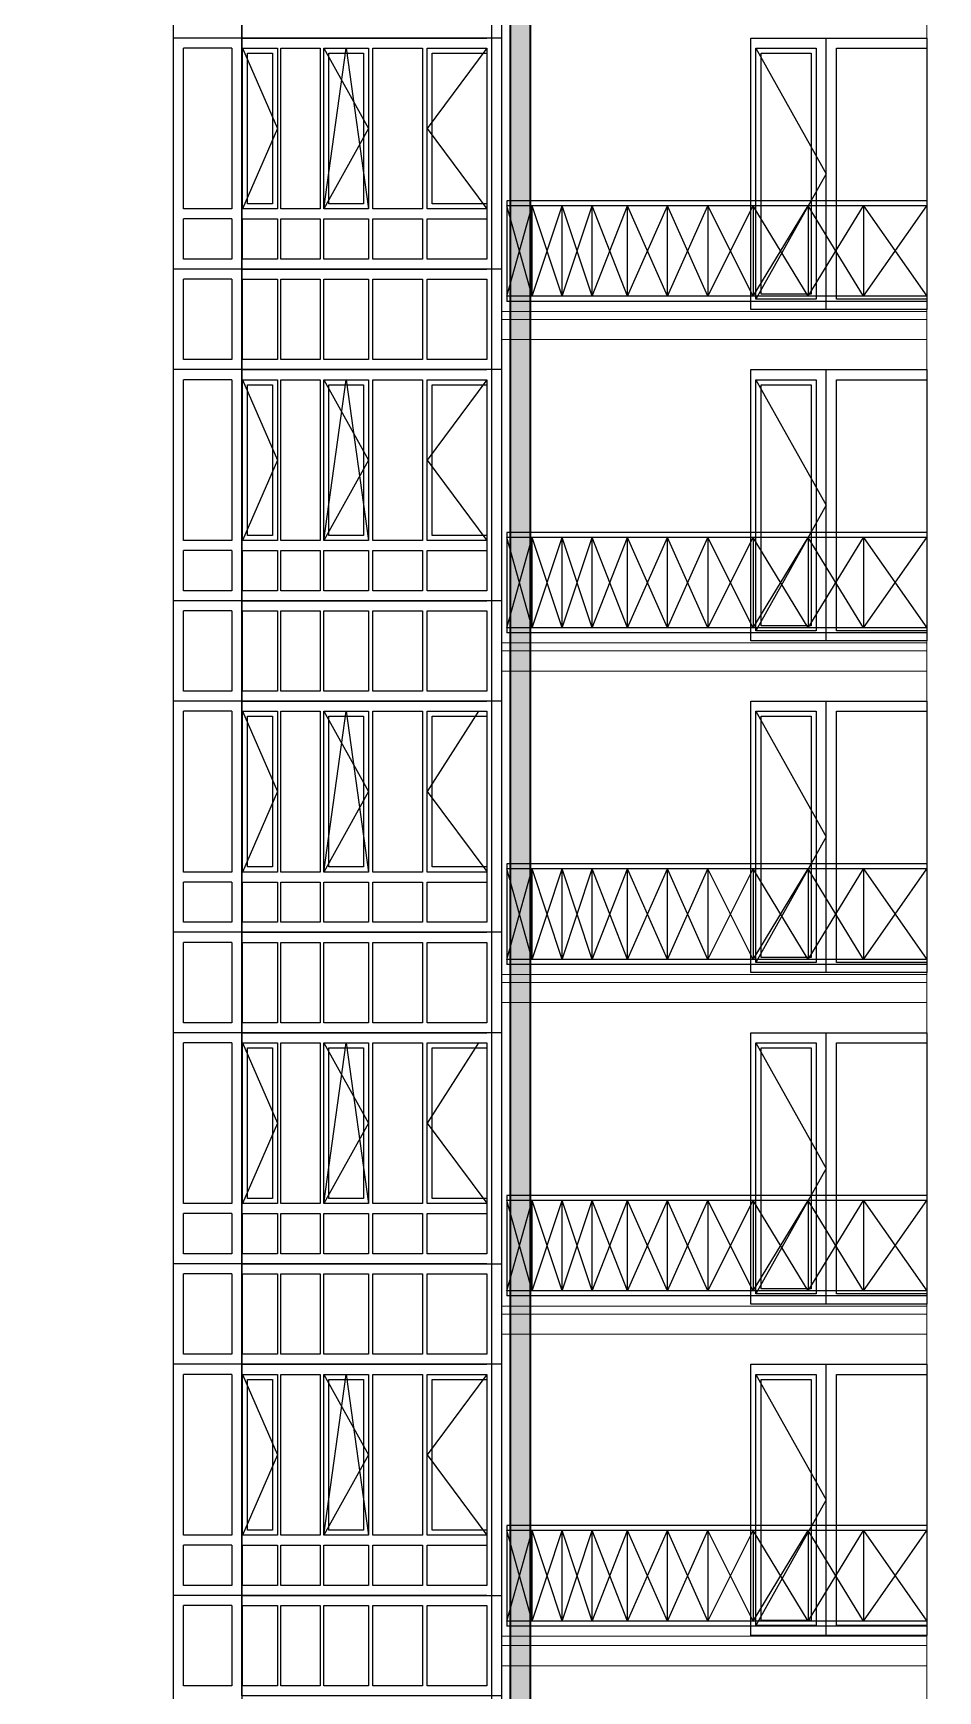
# Model space of a CAD drawing. Header units: inches. Extents: x -634 to 3638, y -6930911 to 5552.
# Drawn here: x 1440.72 to 1450.12, y 3491.61 to 3508.83 of the extents above; entities that cross this region are included whole.
import ezdxf

# ---------------------------------------------------------------- set-up
doc = ezdxf.new("R2010")
doc.units = ezdxf.units.IN
doc.header["$MEASUREMENT"] = 0
doc.linetypes.add('DASHED2', pattern=[9.525, 6.35, -3.175])
doc.layers.add('ELEV', color=134, linetype='Continuous', lineweight=18)
doc.layers.add('WALL_1', color=11, linetype='Continuous', lineweight=15)
for name, color, linetype in [('OGRAJDENIYE', 255, 'Continuous'), ('Okno', 150, 'Continuous'), ('WALL', 243, 'Continuous')]:
    doc.layers.add(name, color=color, linetype=linetype)

msp = doc.modelspace()

# ---------------------------------------------------------------- hatches: boundary and pattern name
at = {"layer": 'ELEV', "linetype": 'Continuous'}
h = msp.add_hatch(dxfattribs=at)
h.set_pattern_fill('ANSI31', color=256, scale=0.01044, style=0)
h.set_pattern_definition([(45, (1262.311104, 3366.587935), (-0.02343928418428, 0.02343928418428), [])])
edge = h.paths.add_edge_path()
edge.add_ellipse((1445.78234, 3471.96182), major_axis=(0, 6932302.83262), ratio=0.00000001506, start_angle=89.999976115149, end_angle=270.000023884851)
edge.add_line((1445.67794, 3474.85168), (1445.67794, 3528.48347))
edge.add_line((1445.67794, 3528.48347), (1445.88675, 3528.48347))
edge.add_line((1445.88675, 3528.48347), (1445.88675, 3474.85168))

# ---------------------------------------------------------------- linework, layer by layer
at = {"layer": 'ELEV', "linetype": 'Continuous', "flags": 128}
for points in [[(1445.67794, 3528.48347, 0.02088, 0.02088, 0), (1445.67794, 3474.59067, 0.02088, 0.02088, 0)], [(1445.88675, 3528.48347, 0.02088, 0.02088, 0), (1445.88675, 3474.59067, 0.02088, 0.02088, 0)]]:
    msp.add_lwpolyline(points, format="xyseb", dxfattribs=at)
at = {"layer": 'OGRAJDENIYE', "color": 7, "linetype": 'Continuous'}
for p, q in [((1450.00677, 3507.09153), (1445.64407, 3507.09153)), ((1445.64407, 3507.09153), (1445.64407, 3506.04749)), ((1450.00677, 3507.03932), (1445.64407, 3507.03932)), ((1445.90443, 3506.09969), (1445.64407, 3507.03932)), ((1445.64407, 3506.09969), (1445.90443, 3507.03932)), ((1446.21764, 3506.09969), (1445.90443, 3507.03932)), ((1445.90443, 3506.09969), (1446.21764, 3507.03932)), ((1445.90443, 3506.09969), (1445.90443, 3507.03932)), ((1446.53086, 3506.09969), (1446.21764, 3507.03932)), ((1446.21764, 3506.09969), (1446.53086, 3507.03932)), ((1446.21764, 3506.09969), (1446.21764, 3507.03932)), ((1446.89627, 3506.09969), (1446.53086, 3507.03932)), ((1446.53086, 3506.09969), (1446.89627, 3507.03932)), ((1446.53086, 3506.09969), (1446.53086, 3507.03932)), ((1447.31388, 3506.09969), (1446.89627, 3507.03932)), ((1446.89627, 3506.09969), (1447.31388, 3507.03932)), ((1446.89627, 3506.09969), (1446.89627, 3507.03932)), ((1447.7315, 3506.09969), (1447.31388, 3507.03932)), ((1447.31388, 3506.09969), (1447.7315, 3507.03932)), ((1447.31388, 3506.09969), (1447.31388, 3507.03932)), ((1448.20131, 3506.09969), (1447.7315, 3507.03932)), ((1447.7315, 3506.09969), (1448.20131, 3507.03932)), ((1447.7315, 3507.03932), (1447.7315, 3506.09969)), ((1448.77553, 3506.09969), (1448.20131, 3507.03932)), ((1448.20131, 3506.09969), (1448.77553, 3507.03932)), ((1448.20131, 3507.03932), (1448.20131, 3506.09969)), ((1448.77553, 3507.03932), (1448.77553, 3506.09969)), ((1448.77553, 3506.09969), (1449.34975, 3507.03932)), ((1449.34975, 3506.09969), (1448.77553, 3507.03932)), ((1449.34975, 3507.03932), (1449.34975, 3506.09969)), ((1449.34975, 3506.09969), (1450.00677, 3507.03932)), ((1449.34975, 3507.03932), (1450.00677, 3506.09969)), ((1450.00677, 3507.03932), (1450.00677, 3506.09969)), ((1450.00677, 3506.09969), (1445.64407, 3506.09969)), ((1450.00677, 3506.04749), (1445.64407, 3506.04749)), ((1450.00677, 3503.64621), (1445.64407, 3503.64621)), ((1445.64407, 3503.64621), (1445.64407, 3502.60217)), ((1450.00677, 3503.594), (1445.64407, 3503.594)), ((1445.90443, 3502.65437), (1445.64407, 3503.594)), ((1445.64407, 3502.65437), (1445.90443, 3503.594)), ((1446.21764, 3502.65437), (1445.90443, 3503.594)), ((1445.90443, 3502.65437), (1446.21764, 3503.594)), ((1445.90443, 3502.65437), (1445.90443, 3503.594)), ((1446.53086, 3502.65437), (1446.21764, 3503.594)), ((1446.21764, 3502.65437), (1446.53086, 3503.594)), ((1446.21764, 3502.65437), (1446.21764, 3503.594)), ((1446.89627, 3502.65437), (1446.53086, 3503.594)), ((1446.53086, 3502.65437), (1446.89627, 3503.594)), ((1446.53086, 3502.65437), (1446.53086, 3503.594)), ((1447.31388, 3502.65437), (1446.89627, 3503.594)), ((1446.89627, 3502.65437), (1447.31388, 3503.594)), ((1446.89627, 3502.65437), (1446.89627, 3503.594)), ((1447.7315, 3502.65437), (1447.31388, 3503.594)), ((1447.31388, 3502.65437), (1447.7315, 3503.594)), ((1447.31388, 3502.65437), (1447.31388, 3503.594)), ((1448.20131, 3502.65437), (1447.7315, 3503.594)), ((1447.7315, 3502.65437), (1448.20131, 3503.594)), ((1447.7315, 3503.594), (1447.7315, 3502.65437)), ((1448.77553, 3502.65437), (1448.20131, 3503.594)), ((1448.20131, 3502.65437), (1448.77553, 3503.594)), ((1448.20131, 3503.594), (1448.20131, 3502.65437)), ((1448.77553, 3503.594), (1448.77553, 3502.65437)), ((1448.77553, 3502.65437), (1449.34975, 3503.594)), ((1449.34975, 3502.65437), (1448.77553, 3503.594)), ((1449.34975, 3503.594), (1449.34975, 3502.65437)), ((1449.34975, 3502.65437), (1450.00677, 3503.594)), ((1449.34975, 3503.594), (1450.00677, 3502.65437)), ((1450.00677, 3503.594), (1450.00677, 3502.65437)), ((1450.00677, 3502.65437), (1445.64407, 3502.65437)), ((1450.00677, 3502.60217), (1445.64407, 3502.60217)), ((1450.00677, 3500.20089), (1445.64407, 3500.20089)), ((1445.64407, 3500.20089), (1445.64407, 3499.15685)), ((1450.00677, 3500.14868), (1445.64407, 3500.14868)), ((1445.90443, 3499.20905), (1445.64407, 3500.14868)), ((1445.64407, 3499.20905), (1445.90443, 3500.14868)), ((1446.21764, 3499.20905), (1445.90443, 3500.14868)), ((1445.90443, 3499.20905), (1446.21764, 3500.14868)), ((1445.90443, 3499.20905), (1445.90443, 3500.14868)), ((1446.53086, 3499.20905), (1446.21764, 3500.14868)), ((1446.21764, 3499.20905), (1446.53086, 3500.14868)), ((1446.21764, 3499.20905), (1446.21764, 3500.14868)), ((1446.89627, 3499.20905), (1446.53086, 3500.14868)), ((1446.53086, 3499.20905), (1446.89627, 3500.14868)), ((1446.53086, 3499.20905), (1446.53086, 3500.14868)), ((1447.31388, 3499.20905), (1446.89627, 3500.14868)), ((1446.89627, 3499.20905), (1447.31388, 3500.14868)), ((1446.89627, 3499.20905), (1446.89627, 3500.14868)), ((1447.7315, 3499.20905), (1447.31388, 3500.14868)), ((1447.31388, 3499.20905), (1447.7315, 3500.14868)), ((1447.31388, 3499.20905), (1447.31388, 3500.14868)), ((1448.20131, 3499.20905), (1447.7315, 3500.14868)), ((1447.7315, 3499.20905), (1448.20131, 3500.14868)), ((1447.7315, 3500.14868), (1447.7315, 3499.20905)), ((1448.77553, 3499.20905), (1448.20131, 3500.14868)), ((1448.20131, 3499.20905), (1448.77553, 3500.14868)), ((1448.20131, 3500.14868), (1448.20131, 3499.20905)), ((1448.77553, 3500.14868), (1448.77553, 3499.20905)), ((1448.77553, 3499.20905), (1449.34975, 3500.14868)), ((1449.34975, 3499.20905), (1448.77553, 3500.14868)), ((1449.34975, 3500.14868), (1449.34975, 3499.20905)), ((1449.34975, 3499.20905), (1450.00677, 3500.14868)), ((1449.34975, 3500.14868), (1450.00677, 3499.20905)), ((1450.00677, 3500.14868), (1450.00677, 3499.20905)), ((1450.00677, 3499.20905), (1445.64407, 3499.20905)), ((1450.00677, 3499.15685), (1445.64407, 3499.15685)), ((1450.00677, 3496.75557), (1445.64407, 3496.75557)), ((1445.64407, 3496.75557), (1445.64407, 3495.71153)), ((1450.00677, 3496.70336), (1445.64407, 3496.70336)), ((1445.90443, 3495.76373), (1445.64407, 3496.70336)), ((1445.64407, 3495.76373), (1445.90443, 3496.70336)), ((1446.21764, 3495.76373), (1445.90443, 3496.70336)), ((1445.90443, 3495.76373), (1446.21764, 3496.70336)), ((1445.90443, 3495.76373), (1445.90443, 3496.70336)), ((1446.53086, 3495.76373), (1446.21764, 3496.70336)), ((1446.21764, 3495.76373), (1446.53086, 3496.70336)), ((1446.21764, 3495.76373), (1446.21764, 3496.70336)), ((1446.89627, 3495.76373), (1446.53086, 3496.70336)), ((1446.53086, 3495.76373), (1446.89627, 3496.70336)), ((1446.53086, 3495.76373), (1446.53086, 3496.70336)), ((1447.31388, 3495.76373), (1446.89627, 3496.70336)), ((1446.89627, 3495.76373), (1447.31388, 3496.70336)), ((1446.89627, 3495.76373), (1446.89627, 3496.70336)), ((1447.7315, 3495.76373), (1447.31388, 3496.70336)), ((1447.31388, 3495.76373), (1447.7315, 3496.70336)), ((1447.31388, 3495.76373), (1447.31388, 3496.70336)), ((1448.20131, 3495.76373), (1447.7315, 3496.70336)), ((1447.7315, 3495.76373), (1448.20131, 3496.70336)), ((1447.7315, 3496.70336), (1447.7315, 3495.76373)), ((1448.77553, 3495.76373), (1448.20131, 3496.70336)), ((1448.20131, 3495.76373), (1448.77553, 3496.70336)), ((1448.20131, 3496.70336), (1448.20131, 3495.76373)), ((1448.77553, 3496.70336), (1448.77553, 3495.76373)), ((1448.77553, 3495.76373), (1449.34975, 3496.70336)), ((1449.34975, 3495.76373), (1448.77553, 3496.70336)), ((1449.34975, 3496.70336), (1449.34975, 3495.76373)), ((1449.34975, 3495.76373), (1450.00677, 3496.70336)), ((1449.34975, 3496.70336), (1450.00677, 3495.76373)), ((1450.00677, 3496.70336), (1450.00677, 3495.76373)), ((1450.00677, 3495.76373), (1445.64407, 3495.76373)), ((1450.00677, 3495.71153), (1445.64407, 3495.71153)), ((1450.00677, 3493.32552), (1445.64407, 3493.32552)), ((1445.64407, 3493.32552), (1445.64407, 3492.28148)), ((1450.00677, 3493.27331), (1445.64407, 3493.27331)), ((1445.90443, 3492.33368), (1445.64407, 3493.27331)), ((1445.64407, 3492.33368), (1445.90443, 3493.27331)), ((1446.21764, 3492.33368), (1445.90443, 3493.27331)), ((1445.90443, 3492.33368), (1446.21764, 3493.27331)), ((1445.90443, 3492.33368), (1445.90443, 3493.27331)), ((1446.53086, 3492.33368), (1446.21764, 3493.27331)), ((1446.21764, 3492.33368), (1446.53086, 3493.27331)), ((1446.21764, 3492.33368), (1446.21764, 3493.27331)), ((1446.89627, 3492.33368), (1446.53086, 3493.27331)), ((1446.53086, 3492.33368), (1446.89627, 3493.27331)), ((1446.53086, 3492.33368), (1446.53086, 3493.27331)), ((1447.31388, 3492.33368), (1446.89627, 3493.27331)), ((1446.89627, 3492.33368), (1447.31388, 3493.27331)), ((1446.89627, 3492.33368), (1446.89627, 3493.27331)), ((1447.7315, 3492.33368), (1447.31388, 3493.27331)), ((1447.31388, 3492.33368), (1447.7315, 3493.27331)), ((1447.31388, 3492.33368), (1447.31388, 3493.27331)), ((1448.20131, 3492.33368), (1447.7315, 3493.27331)), ((1447.7315, 3492.33368), (1448.20131, 3493.27331)), ((1447.7315, 3493.27331), (1447.7315, 3492.33368)), ((1448.77553, 3492.33368), (1448.20131, 3493.27331)), ((1448.20131, 3492.33368), (1448.77553, 3493.27331)), ((1448.20131, 3493.27331), (1448.20131, 3492.33368)), ((1448.77553, 3493.27331), (1448.77553, 3492.33368)), ((1448.77553, 3492.33368), (1449.34975, 3493.27331)), ((1449.34975, 3492.33368), (1448.77553, 3493.27331)), ((1449.34975, 3493.27331), (1449.34975, 3492.33368)), ((1449.34975, 3492.33368), (1450.00677, 3493.27331)), ((1449.34975, 3493.27331), (1450.00677, 3492.33368)), ((1450.00677, 3493.27331), (1450.00677, 3492.33368)), ((1450.00677, 3492.33368), (1445.64407, 3492.33368)), ((1450.00677, 3492.28148), (1445.64407, 3492.28148))]:
    msp.add_line(p, q, dxfattribs=at)
at = {"layer": 'Okno', "color": 7, "linetype": 'Continuous'}
for p, q in [((1442.88749, 3508.78286), (1442.1765, 3508.78286)), ((1442.78309, 3508.67846), (1442.2809, 3508.67846)), ((1442.78309, 3507.008), (1442.2809, 3507.008)), ((1442.78309, 3506.9036), (1442.2809, 3506.9036)), ((1442.78309, 3506.48598), (1442.2809, 3506.48598)), ((1442.88749, 3506.38158), (1442.1765, 3506.38158)), ((1442.78309, 3506.27718), (1442.2809, 3506.27718)), ((1442.88749, 3505.33754), (1442.1765, 3505.33754)), ((1442.78309, 3505.44195), (1442.2809, 3505.44195)), ((1442.78309, 3505.23314), (1442.2809, 3505.23314)), ((1442.78309, 3503.56268), (1442.2809, 3503.56268)), ((1442.78309, 3503.45828), (1442.2809, 3503.45828)), ((1442.78309, 3503.04066), (1442.2809, 3503.04066)), ((1442.88749, 3502.93626), (1442.1765, 3502.93626)), ((1442.78309, 3502.83186), (1442.2809, 3502.83186)), ((1442.88749, 3501.89222), (1442.1765, 3501.89222)), ((1442.78309, 3501.99663), (1442.2809, 3501.99663)), ((1442.78309, 3501.78782), (1442.2809, 3501.78782)), ((1442.78309, 3500.11736), (1442.2809, 3500.11736)), ((1442.78309, 3500.01296), (1442.2809, 3500.01296)), ((1442.78309, 3499.59534), (1442.2809, 3499.59534)), ((1442.88749, 3499.49094), (1442.1765, 3499.49094)), ((1442.78309, 3499.38654), (1442.2809, 3499.38654)), ((1442.88749, 3498.4469), (1442.1765, 3498.4469)), ((1442.78309, 3498.55131), (1442.2809, 3498.55131)), ((1442.78309, 3498.3425), (1442.2809, 3498.3425)), ((1442.78309, 3496.67204), (1442.2809, 3496.67204)), ((1442.78309, 3496.56764), (1442.2809, 3496.56764)), ((1442.78309, 3496.15002), (1442.2809, 3496.15002)), ((1442.88749, 3496.04562), (1442.1765, 3496.04562)), ((1442.78309, 3495.94122), (1442.2809, 3495.94122)), ((1442.88749, 3495.00158), (1442.1765, 3495.00158)), ((1442.78309, 3495.10599), (1442.2809, 3495.10599)), ((1442.78309, 3494.89718), (1442.2809, 3494.89718)), ((1442.78309, 3493.22672), (1442.2809, 3493.22672)), ((1442.78309, 3493.12232), (1442.2809, 3493.12232)), ((1442.78309, 3492.7047), (1442.2809, 3492.7047)), ((1442.88749, 3492.6003), (1442.1765, 3492.6003)), ((1442.78309, 3492.4959), (1442.2809, 3492.4959)), ((1442.78309, 3491.66067), (1442.2809, 3491.66067))]:
    msp.add_line(p, q, dxfattribs=at)
at = {"layer": 'Okno', "color": 7}
for p, q in [((1448.96306, 3505.96397), (1448.96306, 3508.78286)), ((1448.96306, 3502.51865), (1448.96306, 3505.33754)), ((1448.96306, 3499.07333), (1448.96306, 3501.89222)), ((1448.96306, 3495.62801), (1448.96306, 3498.4469)), ((1448.96306, 3492.18269), (1448.96306, 3495.00158))]:
    msp.add_line(p, q, dxfattribs=at)
at = {"layer": 'Okno', "color": 7, "linetype": 'DASHED2', "ltscale": 0.4}
for p, q in [((1442.89408, 3508.67846), (1443.25979, 3507.84323)), ((1443.74182, 3508.67846), (1444.20402, 3507.84323)), ((1443.74182, 3507.008), (1443.97292, 3508.67846)), ((1443.97292, 3508.67846), (1444.20402, 3507.008)), ((1445.43526, 3508.67846), (1444.81499, 3507.84323)), ((1448.23224, 3508.67846), (1448.96306, 3507.37342)), ((1443.25979, 3507.84323), (1442.89408, 3507.008)), ((1444.20402, 3507.84323), (1443.74182, 3507.008)), ((1444.81499, 3507.84323), (1445.43526, 3507.008)), ((1448.96306, 3507.37342), (1448.23224, 3506.06837)), ((1442.89408, 3505.23314), (1443.25979, 3504.39791)), ((1443.74182, 3505.23314), (1444.20402, 3504.39791)), ((1443.74182, 3503.56268), (1443.97292, 3505.23314)), ((1443.97292, 3505.23314), (1444.20402, 3503.56268)), ((1445.43526, 3505.23314), (1444.81499, 3504.39791)), ((1448.23224, 3505.23314), (1448.96306, 3503.9281)), ((1443.25979, 3504.39791), (1442.89408, 3503.56268)), ((1444.20402, 3504.39791), (1443.74182, 3503.56268)), ((1444.81499, 3504.39791), (1445.43526, 3503.56268)), ((1448.96306, 3503.9281), (1448.23224, 3502.62305)), ((1442.89408, 3501.78782), (1443.25979, 3500.95259)), ((1443.74182, 3501.78782), (1444.20402, 3500.95259)), ((1443.74182, 3500.11736), (1443.97292, 3501.78782)), ((1443.97292, 3501.78782), (1444.20402, 3500.11736)), ((1445.34965, 3501.78782), (1444.81499, 3500.95259)), ((1448.23224, 3501.78782), (1448.96306, 3500.48278)), ((1443.25979, 3500.95259), (1442.89408, 3500.11736)), ((1444.20402, 3500.95259), (1443.74182, 3500.11736)), ((1444.81499, 3500.95259), (1445.43504, 3500.12174)), ((1448.96306, 3500.48278), (1448.23224, 3499.17773)), ((1442.89408, 3498.3425), (1443.25979, 3497.50727)), ((1443.74182, 3498.3425), (1444.20402, 3497.50727)), ((1443.74182, 3496.67204), (1443.97292, 3498.3425)), ((1443.97292, 3498.3425), (1444.20402, 3496.67204)), ((1445.34965, 3498.3425), (1444.81499, 3497.50727)), ((1448.23224, 3498.3425), (1448.96306, 3497.03746)), ((1443.25979, 3497.50727), (1442.89408, 3496.67204)), ((1444.20402, 3497.50727), (1443.74182, 3496.67204)), ((1444.81499, 3497.50727), (1445.43504, 3496.67642)), ((1448.96306, 3497.03746), (1448.23224, 3495.73241)), ((1442.89408, 3494.89718), (1443.25979, 3494.06195)), ((1443.74182, 3494.89718), (1444.20402, 3494.06195)), ((1443.74182, 3493.22672), (1443.97292, 3494.89718)), ((1443.97292, 3494.89718), (1444.20402, 3493.22672)), ((1445.43526, 3494.89718), (1444.81499, 3494.06195)), ((1448.23224, 3494.89718), (1448.96306, 3493.59214)), ((1443.25979, 3494.06195), (1442.89408, 3493.22672)), ((1444.20402, 3494.06195), (1443.74182, 3493.22672)), ((1444.81499, 3494.06195), (1445.43526, 3493.22672)), ((1448.96306, 3493.59214), (1448.23224, 3492.28709))]:
    msp.add_line(p, q, dxfattribs=at)
at = {"layer": 'Okno', "color": 7, "linetype": 'Continuous'}
msp.add_lwpolyline([(1442.1765, 3522.87735), (1442.88749, 3522.87735), (1442.88749, 3475.3737), (1442.1765, 3475.3737)], close=True, dxfattribs=at)
at = {"layer": 'Okno', "color": 7}
for points in [[(1445.59187, 3508.78286), (1442.88749, 3508.78286), (1442.88749, 3509.8269), (1445.43526, 3509.8269)], [(1445.59187, 3506.38158), (1442.88749, 3506.38158), (1442.88749, 3508.78286), (1445.43526, 3508.78286)], [(1445.43526, 3508.67846), (1445.43526, 3506.48598)], [(1445.59187, 3505.33754), (1442.88749, 3505.33754), (1442.88749, 3506.38158), (1445.43526, 3506.38158)], [(1445.43526, 3506.27718), (1445.43526, 3505.44195)], [(1445.59187, 3502.93626), (1442.88749, 3502.93626), (1442.88749, 3505.33754), (1445.43526, 3505.33754)], [(1445.43526, 3505.23314), (1445.43526, 3503.04066)], [(1445.59187, 3501.89222), (1442.88749, 3501.89222), (1442.88749, 3502.93626), (1445.43526, 3502.93626)], [(1445.43526, 3502.83186), (1445.43526, 3501.99663)], [(1445.59187, 3499.49094), (1442.88749, 3499.49094), (1442.88749, 3501.89222), (1445.43526, 3501.89222)], [(1445.43526, 3501.78782), (1445.43526, 3499.59534)], [(1445.59187, 3498.4469), (1442.88749, 3498.4469), (1442.88749, 3499.49094), (1445.43526, 3499.49094)], [(1445.43526, 3499.38654), (1445.43526, 3498.55131)], [(1445.43526, 3496.04562), (1442.88749, 3496.04562), (1442.88749, 3498.4469), (1445.43526, 3498.4469)], [(1445.43526, 3498.3425), (1445.43526, 3496.15002)], [(1445.59187, 3495.00158), (1442.88749, 3495.00158), (1442.88749, 3496.04562), (1445.59187, 3496.04562)], [(1445.43526, 3495.94122), (1445.43526, 3495.10599)], [(1445.43526, 3492.6003), (1442.88749, 3492.6003), (1442.88749, 3495.00158), (1445.43526, 3495.00158)], [(1445.43526, 3494.89718), (1445.43526, 3492.7047)], [(1445.59187, 3491.55626), (1442.88749, 3491.55626), (1442.88749, 3492.6003), (1445.59187, 3492.6003)], [(1445.43526, 3492.4959), (1445.43526, 3491.66067)]]:
    msp.add_lwpolyline(points, dxfattribs=at)
at = {"layer": 'Okno', "color": 7, "linetype": 'Continuous'}
for points in [[(1442.2809, 3507.008), (1442.2809, 3508.67846)], [(1442.78309, 3508.67846), (1442.78309, 3507.008)], [(1442.2809, 3506.48598), (1442.2809, 3506.9036)], [(1442.78309, 3506.9036), (1442.78309, 3506.48598)], [(1442.2809, 3505.44195), (1442.2809, 3506.27718)], [(1442.78309, 3506.27718), (1442.78309, 3505.44195)], [(1442.2809, 3503.56268), (1442.2809, 3505.23314)], [(1442.78309, 3505.23314), (1442.78309, 3503.56268)], [(1442.2809, 3503.04066), (1442.2809, 3503.45828)], [(1442.78309, 3503.45828), (1442.78309, 3503.04066)], [(1442.2809, 3501.99663), (1442.2809, 3502.83186)], [(1442.78309, 3502.83186), (1442.78309, 3501.99663)], [(1442.2809, 3500.11736), (1442.2809, 3501.78782)], [(1442.78309, 3501.78782), (1442.78309, 3500.11736)], [(1442.2809, 3499.59534), (1442.2809, 3500.01296)], [(1442.78309, 3500.01296), (1442.78309, 3499.59534)], [(1442.2809, 3498.55131), (1442.2809, 3499.38654)], [(1442.78309, 3499.38654), (1442.78309, 3498.55131)], [(1442.2809, 3496.67204), (1442.2809, 3498.3425)], [(1442.78309, 3498.3425), (1442.78309, 3496.67204)], [(1442.2809, 3496.15002), (1442.2809, 3496.56764)], [(1442.78309, 3496.56764), (1442.78309, 3496.15002)], [(1442.2809, 3495.10599), (1442.2809, 3495.94122)], [(1442.78309, 3495.94122), (1442.78309, 3495.10599)], [(1442.2809, 3493.22672), (1442.2809, 3494.89718)], [(1442.78309, 3494.89718), (1442.78309, 3493.22672)], [(1442.2809, 3492.7047), (1442.2809, 3493.12232)], [(1442.78309, 3493.12232), (1442.78309, 3492.7047)], [(1442.2809, 3491.66067), (1442.2809, 3492.4959)], [(1442.78309, 3492.4959), (1442.78309, 3491.66067)]]:
    msp.add_lwpolyline(points, dxfattribs=at)
at = {"layer": 'Okno', "color": 7}
for points in [[(1442.89408, 3508.67846), (1443.25979, 3508.67846), (1443.25979, 3507.008), (1442.89408, 3507.008)], [(1442.94628, 3508.62626), (1443.20758, 3508.62626), (1443.20758, 3507.0602), (1442.94628, 3507.0602), (1442.94628, 3508.62626)], [(1443.29421, 3508.67846), (1443.70232, 3508.67846), (1443.70232, 3507.008), (1443.29421, 3507.008)], [(1443.74182, 3508.67846), (1444.20402, 3508.67846), (1444.20402, 3507.008), (1443.74182, 3507.008)], [(1443.79402, 3508.62626), (1444.15182, 3508.62626), (1444.15182, 3507.0602), (1443.79402, 3507.0602), (1443.79402, 3508.62626)], [(1444.24848, 3508.67846), (1444.76569, 3508.67846), (1444.76569, 3507.008), (1444.24848, 3507.008)], [(1444.81499, 3508.67846), (1445.43526, 3508.67846), (1445.43526, 3507.008), (1444.81499, 3507.008)], [(1444.8672, 3508.62626), (1445.43526, 3508.62626), (1445.43526, 3507.0602), (1444.8672, 3507.0602), (1444.8672, 3508.62626)], [(1448.23224, 3508.67846), (1448.85866, 3508.67846), (1448.85866, 3506.06837), (1448.23224, 3506.06837), (1448.23224, 3508.67846)], [(1448.28444, 3508.62626), (1448.80646, 3508.62626), (1448.80646, 3506.12057), (1448.28444, 3506.12057), (1448.28444, 3508.62626)], [(1449.06746, 3508.67846), (1450.00677, 3508.67846), (1450.00677, 3506.06837), (1449.06746, 3506.06837), (1449.06746, 3508.67846)], [(1442.89408, 3506.9036), (1443.25979, 3506.9036), (1443.25979, 3506.48598), (1442.89408, 3506.48598)], [(1443.29421, 3506.9036), (1443.70232, 3506.9036), (1443.70232, 3506.48598), (1443.29421, 3506.48598)], [(1443.74182, 3506.9036), (1444.20402, 3506.9036), (1444.20402, 3506.48598), (1443.74182, 3506.48598)], [(1444.24848, 3506.9036), (1444.76569, 3506.9036), (1444.76569, 3506.48598), (1444.24848, 3506.48598)], [(1444.81499, 3506.9036), (1445.43526, 3506.9036), (1445.43526, 3506.48598), (1444.81499, 3506.48598)], [(1442.89408, 3506.27718), (1443.25979, 3506.27718), (1443.25979, 3505.44195), (1442.89408, 3505.44195)], [(1443.29421, 3506.27718), (1443.70232, 3506.27718), (1443.70232, 3505.44195), (1443.29421, 3505.44195)], [(1443.74182, 3506.27718), (1444.20402, 3506.27718), (1444.20402, 3505.44195), (1443.74182, 3505.44195)], [(1444.24848, 3506.27718), (1444.76569, 3506.27718), (1444.76569, 3505.44195), (1444.24848, 3505.44195)], [(1444.81499, 3506.27718), (1445.43526, 3506.27718), (1445.43526, 3505.44195), (1444.81499, 3505.44195)], [(1442.89408, 3505.23314), (1443.25979, 3505.23314), (1443.25979, 3503.56268), (1442.89408, 3503.56268)], [(1442.94628, 3505.18094), (1443.20758, 3505.18094), (1443.20758, 3503.61488), (1442.94628, 3503.61488), (1442.94628, 3505.18094)], [(1443.29421, 3505.23314), (1443.70232, 3505.23314), (1443.70232, 3503.56268), (1443.29421, 3503.56268)], [(1443.74182, 3505.23314), (1444.20402, 3505.23314), (1444.20402, 3503.56268), (1443.74182, 3503.56268)], [(1443.79402, 3505.18094), (1444.15182, 3505.18094), (1444.15182, 3503.61488), (1443.79402, 3503.61488), (1443.79402, 3505.18094)], [(1444.24848, 3505.23314), (1444.76569, 3505.23314), (1444.76569, 3503.56268), (1444.24848, 3503.56268)], [(1444.81499, 3505.23314), (1445.43526, 3505.23314), (1445.43526, 3503.56268), (1444.81499, 3503.56268)], [(1444.8672, 3505.18094), (1445.43526, 3505.18094), (1445.43526, 3503.61488), (1444.8672, 3503.61488), (1444.8672, 3505.18094)], [(1448.23224, 3505.23314), (1448.85866, 3505.23314), (1448.85866, 3502.62305), (1448.23224, 3502.62305), (1448.23224, 3505.23314)], [(1448.28444, 3505.18094), (1448.80646, 3505.18094), (1448.80646, 3502.67525), (1448.28444, 3502.67525), (1448.28444, 3505.18094)], [(1449.06746, 3505.23314), (1450.00677, 3505.23314), (1450.00677, 3502.62305), (1449.06746, 3502.62305), (1449.06746, 3505.23314)], [(1442.89408, 3503.45828), (1443.25979, 3503.45828), (1443.25979, 3503.04066), (1442.89408, 3503.04066)], [(1443.29421, 3503.45828), (1443.70232, 3503.45828), (1443.70232, 3503.04066), (1443.29421, 3503.04066)], [(1443.74182, 3503.45828), (1444.20402, 3503.45828), (1444.20402, 3503.04066), (1443.74182, 3503.04066)], [(1444.24848, 3503.45828), (1444.76569, 3503.45828), (1444.76569, 3503.04066), (1444.24848, 3503.04066)], [(1444.81499, 3503.45828), (1445.43526, 3503.45828), (1445.43526, 3503.04066), (1444.81499, 3503.04066)], [(1442.89408, 3502.83186), (1443.25979, 3502.83186), (1443.25979, 3501.99663), (1442.89408, 3501.99663)], [(1443.29421, 3502.83186), (1443.70232, 3502.83186), (1443.70232, 3501.99663), (1443.29421, 3501.99663)], [(1443.74182, 3502.83186), (1444.20402, 3502.83186), (1444.20402, 3501.99663), (1443.74182, 3501.99663)], [(1444.24848, 3502.83186), (1444.76569, 3502.83186), (1444.76569, 3501.99663), (1444.24848, 3501.99663)], [(1444.81499, 3502.83186), (1445.43526, 3502.83186), (1445.43526, 3501.99663), (1444.81499, 3501.99663)], [(1442.89408, 3501.78782), (1443.25979, 3501.78782), (1443.25979, 3500.11736), (1442.89408, 3500.11736)], [(1442.94628, 3501.73562), (1443.20758, 3501.73562), (1443.20758, 3500.16956), (1442.94628, 3500.16956), (1442.94628, 3501.73562)], [(1443.29421, 3501.78782), (1443.70232, 3501.78782), (1443.70232, 3500.11736), (1443.29421, 3500.11736)], [(1443.74182, 3501.78782), (1444.20402, 3501.78782), (1444.20402, 3500.11736), (1443.74182, 3500.11736)], [(1443.79402, 3501.73562), (1444.15182, 3501.73562), (1444.15182, 3500.16956), (1443.79402, 3500.16956), (1443.79402, 3501.73562)], [(1444.24848, 3501.78782), (1444.76569, 3501.78782), (1444.76569, 3500.11736), (1444.24848, 3500.11736)], [(1444.81499, 3501.78782), (1445.43526, 3501.78782), (1445.43526, 3500.11736), (1444.81499, 3500.11736)], [(1444.8672, 3501.73562), (1445.43526, 3501.73562), (1445.43526, 3500.16956), (1444.8672, 3500.16956), (1444.8672, 3501.73562)], [(1448.23224, 3501.78782), (1448.85866, 3501.78782), (1448.85866, 3499.17773), (1448.23224, 3499.17773), (1448.23224, 3501.78782)], [(1448.28444, 3501.73562), (1448.80646, 3501.73562), (1448.80646, 3499.22993), (1448.28444, 3499.22993), (1448.28444, 3501.73562)], [(1449.06746, 3501.78782), (1450.00677, 3501.78782), (1450.00677, 3499.17773), (1449.06746, 3499.17773), (1449.06746, 3501.78782)], [(1442.89408, 3500.01296), (1443.25979, 3500.01296), (1443.25979, 3499.59534), (1442.89408, 3499.59534)], [(1443.29421, 3500.01296), (1443.70232, 3500.01296), (1443.70232, 3499.59534), (1443.29421, 3499.59534)], [(1443.74182, 3500.01296), (1444.20402, 3500.01296), (1444.20402, 3499.59534), (1443.74182, 3499.59534)], [(1444.24848, 3500.01296), (1444.76569, 3500.01296), (1444.76569, 3499.59534), (1444.24848, 3499.59534)], [(1444.81499, 3500.01296), (1445.43526, 3500.01296), (1445.43526, 3499.59534), (1444.81499, 3499.59534)], [(1442.89408, 3499.38654), (1443.25979, 3499.38654), (1443.25979, 3498.55131), (1442.89408, 3498.55131)], [(1443.29421, 3499.38654), (1443.70232, 3499.38654), (1443.70232, 3498.55131), (1443.29421, 3498.55131)], [(1443.74182, 3499.38654), (1444.20402, 3499.38654), (1444.20402, 3498.55131), (1443.74182, 3498.55131)], [(1444.24848, 3499.38654), (1444.76569, 3499.38654), (1444.76569, 3498.55131), (1444.24848, 3498.55131)], [(1444.81499, 3499.38654), (1445.43526, 3499.38654), (1445.43526, 3498.55131), (1444.81499, 3498.55131)], [(1442.89408, 3498.3425), (1443.25979, 3498.3425), (1443.25979, 3496.67204), (1442.89408, 3496.67204)], [(1442.94628, 3498.2903), (1443.20758, 3498.2903), (1443.20758, 3496.72424), (1442.94628, 3496.72424), (1442.94628, 3498.2903)], [(1443.29421, 3498.3425), (1443.70232, 3498.3425), (1443.70232, 3496.67204), (1443.29421, 3496.67204)], [(1443.74182, 3498.3425), (1444.20402, 3498.3425), (1444.20402, 3496.67204), (1443.74182, 3496.67204)], [(1443.79402, 3498.2903), (1444.15182, 3498.2903), (1444.15182, 3496.72424), (1443.79402, 3496.72424), (1443.79402, 3498.2903)], [(1444.24848, 3498.3425), (1444.76569, 3498.3425), (1444.76569, 3496.67204), (1444.24848, 3496.67204)], [(1444.81499, 3498.3425), (1445.43526, 3498.3425), (1445.43526, 3496.67204), (1444.81499, 3496.67204)], [(1444.8672, 3498.2903), (1445.43526, 3498.2903), (1445.43526, 3496.72424), (1444.8672, 3496.72424), (1444.8672, 3498.2903)], [(1448.23224, 3498.3425), (1448.85866, 3498.3425), (1448.85866, 3495.73241), (1448.23224, 3495.73241), (1448.23224, 3498.3425)], [(1448.28444, 3498.2903), (1448.80646, 3498.2903), (1448.80646, 3495.78461), (1448.28444, 3495.78461), (1448.28444, 3498.2903)], [(1449.06746, 3498.3425), (1450.00677, 3498.3425), (1450.00677, 3495.73241), (1449.06746, 3495.73241), (1449.06746, 3498.3425)], [(1442.89408, 3496.56764), (1443.25979, 3496.56764), (1443.25979, 3496.15002), (1442.89408, 3496.15002)], [(1443.29421, 3496.56764), (1443.70232, 3496.56764), (1443.70232, 3496.15002), (1443.29421, 3496.15002)], [(1443.74182, 3496.56764), (1444.20402, 3496.56764), (1444.20402, 3496.15002), (1443.74182, 3496.15002)], [(1444.24848, 3496.56764), (1444.76569, 3496.56764), (1444.76569, 3496.15002), (1444.24848, 3496.15002)], [(1444.81499, 3496.56764), (1445.43526, 3496.56764), (1445.43526, 3496.15002), (1444.81499, 3496.15002)], [(1442.89408, 3495.94122), (1443.25979, 3495.94122), (1443.25979, 3495.10599), (1442.89408, 3495.10599)], [(1443.29421, 3495.94122), (1443.70232, 3495.94122), (1443.70232, 3495.10599), (1443.29421, 3495.10599)], [(1443.74182, 3495.94122), (1444.20402, 3495.94122), (1444.20402, 3495.10599), (1443.74182, 3495.10599)], [(1444.24848, 3495.94122), (1444.76569, 3495.94122), (1444.76569, 3495.10599), (1444.24848, 3495.10599)], [(1444.81499, 3495.94122), (1445.43526, 3495.94122), (1445.43526, 3495.10599), (1444.81499, 3495.10599)], [(1442.89408, 3494.89718), (1443.25979, 3494.89718), (1443.25979, 3493.22672), (1442.89408, 3493.22672)], [(1442.94628, 3494.84498), (1443.20758, 3494.84498), (1443.20758, 3493.27892), (1442.94628, 3493.27892), (1442.94628, 3494.84498)], [(1443.29421, 3494.89718), (1443.70232, 3494.89718), (1443.70232, 3493.22672), (1443.29421, 3493.22672)], [(1443.74182, 3494.89718), (1444.20402, 3494.89718), (1444.20402, 3493.22672), (1443.74182, 3493.22672)], [(1443.79402, 3494.84498), (1444.15182, 3494.84498), (1444.15182, 3493.27892), (1443.79402, 3493.27892), (1443.79402, 3494.84498)], [(1444.24848, 3494.89718), (1444.76569, 3494.89718), (1444.76569, 3493.22672), (1444.24848, 3493.22672)], [(1444.81499, 3494.89718), (1445.43526, 3494.89718), (1445.43526, 3493.22672), (1444.81499, 3493.22672)], [(1444.8672, 3494.84498), (1445.43526, 3494.84498), (1445.43526, 3493.27892), (1444.8672, 3493.27892), (1444.8672, 3494.84498)], [(1448.23224, 3494.89718), (1448.85866, 3494.89718), (1448.85866, 3492.28709), (1448.23224, 3492.28709), (1448.23224, 3494.89718)], [(1448.28444, 3494.84498), (1448.80646, 3494.84498), (1448.80646, 3492.33929), (1448.28444, 3492.33929), (1448.28444, 3494.84498)], [(1449.06746, 3494.89718), (1450.00677, 3494.89718), (1450.00677, 3492.28709), (1449.06746, 3492.28709), (1449.06746, 3494.89718)], [(1442.89408, 3493.12232), (1443.25979, 3493.12232), (1443.25979, 3492.7047), (1442.89408, 3492.7047)], [(1443.29421, 3493.12232), (1443.70232, 3493.12232), (1443.70232, 3492.7047), (1443.29421, 3492.7047)], [(1443.74182, 3493.12232), (1444.20402, 3493.12232), (1444.20402, 3492.7047), (1443.74182, 3492.7047)], [(1444.24848, 3493.12232), (1444.76569, 3493.12232), (1444.76569, 3492.7047), (1444.24848, 3492.7047)], [(1444.81499, 3493.12232), (1445.43526, 3493.12232), (1445.43526, 3492.7047), (1444.81499, 3492.7047)], [(1442.89408, 3492.4959), (1443.25979, 3492.4959), (1443.25979, 3491.66067), (1442.89408, 3491.66067)], [(1443.29421, 3492.4959), (1443.70232, 3492.4959), (1443.70232, 3491.66067), (1443.29421, 3491.66067)], [(1443.74182, 3492.4959), (1444.20402, 3492.4959), (1444.20402, 3491.66067), (1443.74182, 3491.66067)], [(1444.24848, 3492.4959), (1444.76569, 3492.4959), (1444.76569, 3491.66067), (1444.24848, 3491.66067)], [(1444.81499, 3492.4959), (1445.43526, 3492.4959), (1445.43526, 3491.66067), (1444.81499, 3491.66067)]]:
    msp.add_lwpolyline(points, close=True, dxfattribs=at)
at = {"layer": 'WALL', "color": 7}
for p, q in [((1442.1765, 3474.59067), (1442.1765, 3524.75662)), ((1445.48746, 3475.3737), (1445.48746, 3523.16968)), ((1445.59187, 3474.85168), (1445.59187, 3523.16968))]:
    msp.add_line(p, q, dxfattribs=at)
for points in [[(1448.18003, 3508.78286), (1450.00677, 3508.78286), (1450.00677, 3505.96397), (1448.18003, 3505.96397)], [(1448.18003, 3505.33754), (1450.00677, 3505.33754), (1450.00677, 3502.51865), (1448.18003, 3502.51865)], [(1448.18003, 3501.89222), (1450.00677, 3501.89222), (1450.00677, 3499.07333), (1448.18003, 3499.07333)], [(1448.18003, 3498.4469), (1450.00677, 3498.4469), (1450.00677, 3495.62801), (1448.18003, 3495.62801)], [(1448.18003, 3495.00158), (1450.00677, 3495.00158), (1450.00677, 3492.18269), (1448.18003, 3492.18269)]]:
    msp.add_lwpolyline(points, close=True, dxfattribs=at)
at = {"layer": 'WALL_1', "color": 7}
msp.add_line((1450.00677, 3474.59067), (1450.00677, 3523.71258), dxfattribs=at)
at = {"layer": 'WALL_1', "color": 7, "linetype": 'Continuous'}
for p, q in [((1450.00677, 3505.94309), (1445.59187, 3505.94309)), ((1450.00677, 3505.85956), (1445.59187, 3505.85956)), ((1450.00677, 3505.65076), (1445.59187, 3505.65076)), ((1450.00677, 3502.49777), (1445.59187, 3502.49777)), ((1450.00677, 3502.41424), (1445.59187, 3502.41424)), ((1450.00677, 3502.20544), (1445.59187, 3502.20544)), ((1450.00677, 3499.05245), (1445.59187, 3499.05245)), ((1450.00677, 3498.96892), (1445.59187, 3498.96892)), ((1450.00677, 3498.76012), (1445.59187, 3498.76012)), ((1450.00677, 3495.60713), (1445.59187, 3495.60713)), ((1450.00677, 3495.5236), (1445.59187, 3495.5236)), ((1450.00677, 3495.3148), (1445.59187, 3495.3148)), ((1450.00677, 3492.17708), (1445.59187, 3492.17708)), ((1450.00677, 3492.07828), (1445.59187, 3492.07828)), ((1450.00677, 3491.86948), (1445.59187, 3491.86948))]:
    msp.add_line(p, q, dxfattribs=at)

doc.saveas('drawing.dxf')
